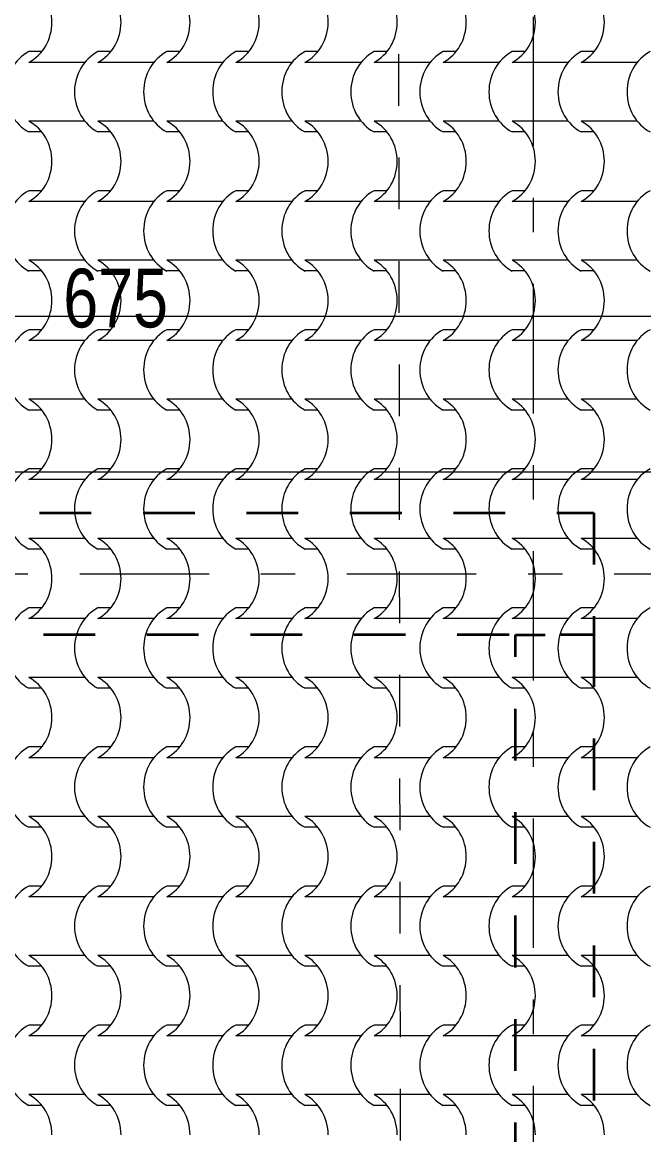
# Model space of a CAD drawing. Header units: millimetres. Extents: x -440 to 2671, y 0 to 297.
# Drawn here: x -303.25 to -277.82, y 137.05 to 182.57 of the extents above; entities that cross this region are included whole.
import ezdxf

# ---------------------------------------------------------------- set-up
doc = ezdxf.new("R2010")
doc.units = ezdxf.units.MM
doc.header["$MEASUREMENT"] = 0
doc.set_wipeout_variables(frame=1)
for name, pattern in [('- Двойно прекъснати линии', [10.936111, 5.291667, -2.116667, 1.411111, -2.116667]), ('- Прекъснати линия', [4.233333, 2.116667, -2.116667]), ('Wipeout_Contour', [1000, 0, -1000])]:
    doc.linetypes.add(name, pattern=pattern)
for name, color, linetype, lineweight, true_color in [('1', 7, 'Continuous', 13, 0x2b2b2b), ('65', 7, 'Continuous', 20, 0x4e4e4e), ('85', 7, 'Continuous', 20, 0x404040)]:
    doc.layers.add(name, color=color, linetype=linetype, lineweight=lineweight, true_color=true_color)
doc.layers.add('102', color=254, linetype='Continuous', lineweight=15)
doc.layers.add('41', color=7, linetype='Continuous', lineweight=35)
doc.styles.add('GENERATED_STYLE_6', font='GOTHIC.TTF')

# ---------------------------------------------------------------- blocks, each defined once
blk = doc.blocks.new('*X44')
at = {"layer": '102', "color": 254, "linetype": 'Continuous', "lineweight": 15}
for p, q in [((137.736, 181.364), (137.21, 181.364)), ((140.562, 181.364), (140.035, 181.364)), ((143.387, 181.364), (142.86, 181.364)), ((146.212, 181.364), (145.686, 181.364)), ((149.038, 181.364), (148.511, 181.364)), ((151.863, 181.364), (151.337, 181.364)), ((154.689, 181.364), (154.162, 181.364)), ((157.514, 181.364), (156.987, 181.364)), ((160.339, 181.364), (159.813, 181.364)), ((138.355, 180.924), (137.21, 180.924)), ((139.501, 180.924), (138.355, 180.924)), ((141.181, 180.924), (140.035, 180.924)), ((142.327, 180.924), (141.181, 180.924)), ((144.006, 180.924), (142.86, 180.924)), ((145.152, 180.924), (144.006, 180.924)), ((146.832, 180.924), (145.686, 180.924)), ((147.977, 180.924), (146.832, 180.924)), ((149.657, 180.924), (148.511, 180.924)), ((150.803, 180.924), (149.657, 180.924)), ((152.482, 180.924), (151.337, 180.924)), ((153.628, 180.924), (152.482, 180.924)), ((155.308, 180.924), (154.162, 180.924)), ((156.454, 180.924), (155.308, 180.924)), ((158.133, 180.924), (156.987, 180.924)), ((159.279, 180.924), (158.133, 180.924)), ((160.959, 180.924), (159.813, 180.924)), ((162.104, 180.924), (160.959, 180.924)), ((138.355, 178.519), (137.21, 178.519)), ((139.501, 178.519), (138.355, 178.519)), ((141.181, 178.519), (140.035, 178.519)), ((142.327, 178.519), (141.181, 178.519)), ((144.006, 178.519), (142.86, 178.519)), ((145.152, 178.519), (144.006, 178.519)), ((146.832, 178.519), (145.686, 178.519)), ((147.977, 178.519), (146.832, 178.519)), ((149.657, 178.519), (148.511, 178.519)), ((150.803, 178.519), (149.657, 178.519)), ((152.482, 178.519), (151.337, 178.519)), ((153.628, 178.519), (152.482, 178.519)), ((155.308, 178.519), (154.162, 178.519)), ((156.454, 178.519), (155.308, 178.519)), ((158.133, 178.519), (156.987, 178.519)), ((159.279, 178.519), (158.133, 178.519)), ((160.959, 178.519), (159.813, 178.519)), ((162.104, 178.519), (160.959, 178.519)), ((137.736, 178.079), (137.21, 178.079)), ((140.562, 178.079), (140.035, 178.079)), ((143.387, 178.079), (142.86, 178.079)), ((146.212, 178.079), (145.686, 178.079)), ((149.038, 178.079), (148.511, 178.079)), ((151.863, 178.079), (151.337, 178.079)), ((154.689, 178.079), (154.162, 178.079)), ((157.514, 178.079), (156.987, 178.079)), ((160.339, 178.079), (159.813, 178.079)), ((137.736, 175.675), (137.21, 175.675)), ((140.562, 175.675), (140.035, 175.675)), ((143.387, 175.675), (142.86, 175.675)), ((146.212, 175.675), (145.686, 175.675)), ((149.038, 175.675), (148.511, 175.675)), ((151.863, 175.675), (151.337, 175.675)), ((154.689, 175.675), (154.162, 175.675)), ((157.514, 175.675), (156.987, 175.675)), ((160.339, 175.675), (159.813, 175.675)), ((138.355, 175.235), (137.21, 175.235)), ((139.501, 175.235), (138.355, 175.235)), ((141.181, 175.235), (140.035, 175.235)), ((142.327, 175.235), (141.181, 175.235)), ((144.006, 175.235), (142.86, 175.235)), ((145.152, 175.235), (144.006, 175.235)), ((146.832, 175.235), (145.686, 175.235)), ((147.977, 175.235), (146.832, 175.235)), ((149.657, 175.235), (148.511, 175.235)), ((150.803, 175.235), (149.657, 175.235)), ((152.482, 175.235), (151.337, 175.235)), ((153.628, 175.235), (152.482, 175.235)), ((155.308, 175.235), (154.162, 175.235)), ((156.454, 175.235), (155.308, 175.235)), ((158.133, 175.235), (156.987, 175.235)), ((159.279, 175.235), (158.133, 175.235)), ((160.959, 175.235), (159.813, 175.235)), ((162.104, 175.235), (160.959, 175.235)), ((138.355, 172.83), (137.21, 172.83)), ((139.501, 172.83), (138.355, 172.83)), ((141.181, 172.83), (140.035, 172.83)), ((142.327, 172.83), (141.181, 172.83)), ((144.006, 172.83), (142.86, 172.83)), ((145.152, 172.83), (144.006, 172.83)), ((146.832, 172.83), (145.686, 172.83)), ((147.977, 172.83), (146.832, 172.83)), ((149.657, 172.83), (148.511, 172.83)), ((150.803, 172.83), (149.657, 172.83)), ((152.482, 172.83), (151.337, 172.83)), ((153.628, 172.83), (152.482, 172.83)), ((155.308, 172.83), (154.162, 172.83)), ((156.454, 172.83), (155.308, 172.83)), ((158.133, 172.83), (156.987, 172.83)), ((159.279, 172.83), (158.133, 172.83)), ((160.959, 172.83), (159.813, 172.83)), ((162.104, 172.83), (160.959, 172.83)), ((137.736, 172.39), (137.21, 172.39)), ((140.562, 172.39), (140.035, 172.39)), ((143.387, 172.39), (142.86, 172.39)), ((146.212, 172.39), (145.686, 172.39)), ((149.038, 172.39), (148.511, 172.39)), ((151.863, 172.39), (151.337, 172.39)), ((154.689, 172.39), (154.162, 172.39)), ((157.514, 172.39), (156.987, 172.39)), ((160.339, 172.39), (159.813, 172.39)), ((137.736, 169.985), (137.21, 169.985)), ((140.562, 169.985), (140.035, 169.985)), ((143.387, 169.985), (142.86, 169.985)), ((146.212, 169.985), (145.686, 169.985)), ((149.038, 169.985), (148.511, 169.985)), ((151.863, 169.985), (151.337, 169.985)), ((154.689, 169.985), (154.162, 169.985)), ((157.514, 169.985), (156.987, 169.985)), ((160.339, 169.985), (159.813, 169.985)), ((138.355, 169.545), (137.21, 169.545)), ((139.501, 169.545), (138.355, 169.545)), ((141.181, 169.545), (140.035, 169.545)), ((142.327, 169.545), (141.181, 169.545)), ((144.006, 169.545), (142.86, 169.545)), ((145.152, 169.545), (144.006, 169.545)), ((146.832, 169.545), (145.686, 169.545)), ((147.977, 169.545), (146.832, 169.545)), ((149.657, 169.545), (148.511, 169.545)), ((150.803, 169.545), (149.657, 169.545)), ((152.482, 169.545), (151.337, 169.545)), ((153.628, 169.545), (152.482, 169.545)), ((155.308, 169.545), (154.162, 169.545)), ((156.454, 169.545), (155.308, 169.545)), ((158.133, 169.545), (156.987, 169.545)), ((159.279, 169.545), (158.133, 169.545)), ((160.959, 169.545), (159.813, 169.545)), ((162.104, 169.545), (160.959, 169.545)), ((138.355, 167.14), (137.21, 167.14)), ((139.501, 167.14), (138.355, 167.14)), ((141.181, 167.14), (140.035, 167.14)), ((142.327, 167.14), (141.181, 167.14)), ((144.006, 167.14), (142.86, 167.14)), ((145.152, 167.14), (144.006, 167.14)), ((146.832, 167.14), (145.686, 167.14)), ((147.977, 167.14), (146.832, 167.14)), ((149.657, 167.14), (148.511, 167.14)), ((150.803, 167.14), (149.657, 167.14)), ((152.482, 167.14), (151.337, 167.14)), ((153.628, 167.14), (152.482, 167.14)), ((155.308, 167.14), (154.162, 167.14)), ((156.454, 167.14), (155.308, 167.14)), ((158.133, 167.14), (156.987, 167.14)), ((159.279, 167.14), (158.133, 167.14)), ((160.959, 167.14), (159.813, 167.14)), ((162.104, 167.14), (160.959, 167.14)), ((137.736, 166.7), (137.21, 166.7)), ((140.562, 166.7), (140.035, 166.7)), ((143.387, 166.7), (142.86, 166.7)), ((146.212, 166.7), (145.686, 166.7)), ((149.038, 166.7), (148.511, 166.7)), ((151.863, 166.7), (151.337, 166.7)), ((154.689, 166.7), (154.162, 166.7)), ((157.514, 166.7), (156.987, 166.7)), ((160.339, 166.7), (159.813, 166.7)), ((137.736, 164.295), (137.21, 164.295)), ((140.562, 164.295), (140.035, 164.295)), ((143.387, 164.295), (142.86, 164.295)), ((146.212, 164.295), (145.686, 164.295)), ((149.038, 164.295), (148.511, 164.295)), ((151.863, 164.295), (151.337, 164.295)), ((154.689, 164.295), (154.162, 164.295)), ((157.514, 164.295), (156.987, 164.295)), ((160.339, 164.295), (159.813, 164.295)), ((138.355, 163.855), (137.21, 163.855)), ((139.501, 163.855), (138.355, 163.855)), ((141.181, 163.855), (140.035, 163.855)), ((142.327, 163.855), (141.181, 163.855)), ((144.006, 163.855), (142.86, 163.855)), ((145.152, 163.855), (144.006, 163.855)), ((146.832, 163.855), (145.686, 163.855)), ((147.977, 163.855), (146.832, 163.855)), ((149.657, 163.855), (148.511, 163.855)), ((150.803, 163.855), (149.657, 163.855)), ((152.482, 163.855), (151.337, 163.855)), ((153.628, 163.855), (152.482, 163.855)), ((155.308, 163.855), (154.162, 163.855)), ((156.454, 163.855), (155.308, 163.855)), ((158.133, 163.855), (156.987, 163.855)), ((159.279, 163.855), (158.133, 163.855)), ((160.959, 163.855), (159.813, 163.855)), ((162.104, 163.855), (160.959, 163.855)), ((138.355, 161.451), (137.21, 161.451)), ((139.501, 161.451), (138.355, 161.451)), ((141.181, 161.451), (140.035, 161.451)), ((142.327, 161.451), (141.181, 161.451)), ((144.006, 161.451), (142.86, 161.451)), ((145.152, 161.451), (144.006, 161.451)), ((146.832, 161.451), (145.686, 161.451)), ((147.977, 161.451), (146.832, 161.451)), ((149.657, 161.451), (148.511, 161.451)), ((150.803, 161.451), (149.657, 161.451)), ((152.482, 161.451), (151.337, 161.451)), ((153.628, 161.451), (152.482, 161.451)), ((155.308, 161.451), (154.162, 161.451)), ((156.454, 161.451), (155.308, 161.451)), ((158.133, 161.451), (156.987, 161.451)), ((159.279, 161.451), (158.133, 161.451)), ((160.959, 161.451), (159.813, 161.451)), ((162.104, 161.451), (160.959, 161.451)), ((137.736, 161.011), (137.21, 161.011)), ((140.562, 161.011), (140.035, 161.011)), ((143.387, 161.011), (142.86, 161.011)), ((146.212, 161.011), (145.686, 161.011)), ((149.038, 161.011), (148.511, 161.011)), ((151.863, 161.011), (151.337, 161.011)), ((154.689, 161.011), (154.162, 161.011)), ((157.514, 161.011), (156.987, 161.011)), ((160.339, 161.011), (159.813, 161.011)), ((137.736, 158.606), (137.21, 158.606)), ((140.562, 158.606), (140.035, 158.606)), ((143.387, 158.606), (142.86, 158.606)), ((146.212, 158.606), (145.686, 158.606)), ((149.038, 158.606), (148.511, 158.606)), ((151.863, 158.606), (151.337, 158.606)), ((154.689, 158.606), (154.162, 158.606)), ((157.514, 158.606), (156.987, 158.606)), ((160.339, 158.606), (159.813, 158.606)), ((138.355, 158.166), (137.21, 158.166)), ((139.501, 158.166), (138.355, 158.166)), ((141.181, 158.166), (140.035, 158.166)), ((142.327, 158.166), (141.181, 158.166)), ((144.006, 158.166), (142.86, 158.166)), ((145.152, 158.166), (144.006, 158.166)), ((146.832, 158.166), (145.686, 158.166)), ((147.977, 158.166), (146.832, 158.166)), ((149.657, 158.166), (148.511, 158.166)), ((150.803, 158.166), (149.657, 158.166)), ((152.482, 158.166), (151.337, 158.166)), ((153.628, 158.166), (152.482, 158.166)), ((155.308, 158.166), (154.162, 158.166)), ((156.454, 158.166), (155.308, 158.166)), ((158.133, 158.166), (156.987, 158.166)), ((159.279, 158.166), (158.133, 158.166)), ((160.959, 158.166), (159.813, 158.166)), ((162.104, 158.166), (160.959, 158.166)), ((138.355, 155.761), (137.21, 155.761)), ((139.501, 155.761), (138.355, 155.761)), ((141.181, 155.761), (140.035, 155.761)), ((142.327, 155.761), (141.181, 155.761)), ((144.006, 155.761), (142.86, 155.761)), ((145.152, 155.761), (144.006, 155.761)), ((146.832, 155.761), (145.686, 155.761)), ((147.977, 155.761), (146.832, 155.761)), ((149.657, 155.761), (148.511, 155.761)), ((150.803, 155.761), (149.657, 155.761)), ((152.482, 155.761), (151.337, 155.761)), ((153.628, 155.761), (152.482, 155.761)), ((155.308, 155.761), (154.162, 155.761)), ((156.454, 155.761), (155.308, 155.761)), ((158.133, 155.761), (156.987, 155.761)), ((159.279, 155.761), (158.133, 155.761)), ((160.959, 155.761), (159.813, 155.761)), ((162.104, 155.761), (160.959, 155.761)), ((137.736, 155.321), (137.21, 155.321)), ((140.562, 155.321), (140.035, 155.321)), ((143.387, 155.321), (142.86, 155.321)), ((146.212, 155.321), (145.686, 155.321)), ((149.038, 155.321), (148.511, 155.321)), ((151.863, 155.321), (151.337, 155.321)), ((154.689, 155.321), (154.162, 155.321)), ((157.514, 155.321), (156.987, 155.321)), ((160.339, 155.321), (159.813, 155.321)), ((137.736, 152.916), (137.21, 152.916)), ((140.562, 152.916), (140.035, 152.916)), ((143.387, 152.916), (142.86, 152.916)), ((146.212, 152.916), (145.686, 152.916)), ((149.038, 152.916), (148.511, 152.916)), ((151.863, 152.916), (151.337, 152.916)), ((154.689, 152.916), (154.162, 152.916)), ((157.514, 152.916), (156.987, 152.916)), ((160.339, 152.916), (159.813, 152.916)), ((138.355, 152.476), (137.21, 152.476)), ((139.501, 152.476), (138.355, 152.476)), ((141.181, 152.476), (140.035, 152.476)), ((142.327, 152.476), (141.181, 152.476)), ((144.006, 152.476), (142.86, 152.476)), ((145.152, 152.476), (144.006, 152.476)), ((146.832, 152.476), (145.686, 152.476)), ((147.977, 152.476), (146.832, 152.476)), ((149.657, 152.476), (148.511, 152.476)), ((150.803, 152.476), (149.657, 152.476)), ((152.482, 152.476), (151.337, 152.476)), ((153.628, 152.476), (152.482, 152.476)), ((155.308, 152.476), (154.162, 152.476)), ((156.454, 152.476), (155.308, 152.476)), ((158.133, 152.476), (156.987, 152.476)), ((159.279, 152.476), (158.133, 152.476)), ((160.959, 152.476), (159.813, 152.476)), ((162.104, 152.476), (160.959, 152.476)), ((138.355, 150.071), (137.21, 150.071)), ((139.501, 150.071), (138.355, 150.071)), ((141.181, 150.071), (140.035, 150.071)), ((142.327, 150.071), (141.181, 150.071)), ((144.006, 150.071), (142.86, 150.071)), ((145.152, 150.071), (144.006, 150.071)), ((146.832, 150.071), (145.686, 150.071)), ((147.977, 150.071), (146.832, 150.071)), ((149.657, 150.071), (148.511, 150.071)), ((150.803, 150.071), (149.657, 150.071)), ((152.482, 150.071), (151.337, 150.071)), ((153.628, 150.071), (152.482, 150.071)), ((155.308, 150.071), (154.162, 150.071)), ((156.454, 150.071), (155.308, 150.071)), ((158.133, 150.071), (156.987, 150.071)), ((159.279, 150.071), (158.133, 150.071)), ((160.959, 150.071), (159.813, 150.071)), ((162.104, 150.071), (160.959, 150.071)), ((137.736, 149.631), (137.21, 149.631)), ((140.562, 149.631), (140.035, 149.631)), ((143.387, 149.631), (142.86, 149.631)), ((146.212, 149.631), (145.686, 149.631)), ((149.038, 149.631), (148.511, 149.631)), ((151.863, 149.631), (151.337, 149.631)), ((154.689, 149.631), (154.162, 149.631)), ((157.514, 149.631), (156.987, 149.631)), ((160.339, 149.631), (159.813, 149.631)), ((137.736, 147.227), (137.21, 147.227)), ((140.562, 147.227), (140.035, 147.227)), ((143.387, 147.227), (142.86, 147.227)), ((146.212, 147.227), (145.686, 147.227)), ((149.038, 147.227), (148.511, 147.227)), ((151.863, 147.227), (151.337, 147.227)), ((154.689, 147.227), (154.162, 147.227)), ((157.514, 147.227), (156.987, 147.227)), ((160.339, 147.227), (159.813, 147.227)), ((138.355, 146.787), (137.21, 146.787)), ((139.501, 146.787), (138.355, 146.787)), ((141.181, 146.787), (140.035, 146.787)), ((142.327, 146.787), (141.181, 146.787)), ((144.006, 146.787), (142.86, 146.787)), ((145.152, 146.787), (144.006, 146.787)), ((146.832, 146.787), (145.686, 146.787)), ((147.977, 146.787), (146.832, 146.787)), ((149.657, 146.787), (148.511, 146.787)), ((150.803, 146.787), (149.657, 146.787)), ((152.482, 146.787), (151.337, 146.787)), ((153.628, 146.787), (152.482, 146.787)), ((155.308, 146.787), (154.162, 146.787)), ((156.454, 146.787), (155.308, 146.787)), ((158.133, 146.787), (156.987, 146.787)), ((159.279, 146.787), (158.133, 146.787)), ((160.959, 146.787), (159.813, 146.787)), ((162.104, 146.787), (160.959, 146.787)), ((138.355, 144.382), (137.21, 144.382)), ((139.501, 144.382), (138.355, 144.382)), ((141.181, 144.382), (140.035, 144.382)), ((142.327, 144.382), (141.181, 144.382)), ((144.006, 144.382), (142.86, 144.382)), ((145.152, 144.382), (144.006, 144.382)), ((146.832, 144.382), (145.686, 144.382)), ((147.977, 144.382), (146.832, 144.382)), ((149.657, 144.382), (148.511, 144.382)), ((150.803, 144.382), (149.657, 144.382)), ((152.482, 144.382), (151.337, 144.382)), ((153.628, 144.382), (152.482, 144.382)), ((155.308, 144.382), (154.162, 144.382)), ((156.454, 144.382), (155.308, 144.382)), ((158.133, 144.382), (156.987, 144.382)), ((159.279, 144.382), (158.133, 144.382)), ((160.959, 144.382), (159.813, 144.382)), ((162.104, 144.382), (160.959, 144.382)), ((137.736, 143.942), (137.21, 143.942)), ((140.562, 143.942), (140.035, 143.942)), ((143.387, 143.942), (142.86, 143.942)), ((146.212, 143.942), (145.686, 143.942)), ((149.038, 143.942), (148.511, 143.942)), ((151.863, 143.942), (151.337, 143.942)), ((154.689, 143.942), (154.162, 143.942)), ((157.514, 143.942), (156.987, 143.942)), ((160.339, 143.942), (159.813, 143.942)), ((137.736, 141.537), (137.21, 141.537)), ((140.562, 141.537), (140.035, 141.537)), ((143.387, 141.537), (142.86, 141.537)), ((146.212, 141.537), (145.686, 141.537)), ((149.038, 141.537), (148.511, 141.537)), ((151.863, 141.537), (151.337, 141.537)), ((154.689, 141.537), (154.162, 141.537)), ((157.514, 141.537), (156.987, 141.537)), ((160.339, 141.537), (159.813, 141.537)), ((138.355, 141.097), (137.21, 141.097)), ((139.501, 141.097), (138.355, 141.097)), ((141.181, 141.097), (140.035, 141.097)), ((142.327, 141.097), (141.181, 141.097)), ((144.006, 141.097), (142.86, 141.097)), ((145.152, 141.097), (144.006, 141.097)), ((146.832, 141.097), (145.686, 141.097)), ((147.977, 141.097), (146.832, 141.097)), ((149.657, 141.097), (148.511, 141.097)), ((150.803, 141.097), (149.657, 141.097)), ((152.482, 141.097), (151.337, 141.097)), ((153.628, 141.097), (152.482, 141.097)), ((155.308, 141.097), (154.162, 141.097)), ((156.454, 141.097), (155.308, 141.097)), ((158.133, 141.097), (156.987, 141.097)), ((159.279, 141.097), (158.133, 141.097)), ((160.959, 141.097), (159.813, 141.097)), ((162.104, 141.097), (160.959, 141.097)), ((138.355, 138.692), (137.21, 138.692)), ((139.501, 138.692), (138.355, 138.692)), ((141.181, 138.692), (140.035, 138.692)), ((142.327, 138.692), (141.181, 138.692)), ((144.006, 138.692), (142.86, 138.692)), ((145.152, 138.692), (144.006, 138.692)), ((146.832, 138.692), (145.686, 138.692)), ((147.977, 138.692), (146.832, 138.692)), ((149.657, 138.692), (148.511, 138.692)), ((150.803, 138.692), (149.657, 138.692)), ((152.482, 138.692), (151.337, 138.692)), ((153.628, 138.692), (152.482, 138.692)), ((155.308, 138.692), (154.162, 138.692)), ((156.454, 138.692), (155.308, 138.692)), ((158.133, 138.692), (156.987, 138.692)), ((159.279, 138.692), (158.133, 138.692)), ((160.959, 138.692), (159.813, 138.692)), ((162.104, 138.692), (160.959, 138.692)), ((137.736, 138.252), (137.21, 138.252)), ((140.562, 138.252), (140.035, 138.252)), ((143.387, 138.252), (142.86, 138.252)), ((146.212, 138.252), (145.686, 138.252)), ((149.038, 138.252), (148.511, 138.252)), ((151.863, 138.252), (151.337, 138.252)), ((154.689, 138.252), (154.162, 138.252)), ((157.514, 138.252), (156.987, 138.252)), ((160.339, 138.252), (159.813, 138.252))]:
    blk.add_line(p, q, dxfattribs=at)
for centre, major_axis, start_param, end_param in [((136.421, 182.561), (0, 1.849), 4.715365, 5.812147), ((139.246, 182.561), (0, 1.849), 4.715365, 5.812147), ((142.072, 182.561), (0, 1.849), 4.715365, 5.812147), ((144.897, 182.561), (0, 1.849), 4.715365, 5.812147), ((147.722, 182.561), (0, 1.849), 4.715365, 5.812147), ((150.548, 182.561), (0, 1.849), 4.715365, 5.812147), ((153.373, 182.561), (0, 1.849), 4.715365, 5.812147), ((156.199, 182.561), (0, 1.849), 4.715365, 5.812147), ((159.024, 182.561), (0, 1.849), 4.715365, 5.812147), ((136.421, 182.572), (0, 1.849), 3.612631, 4.709413), ((139.246, 182.572), (0, 1.849), 3.612631, 4.709413), ((142.072, 182.572), (0, 1.849), 3.612631, 4.709413), ((144.897, 182.572), (0, 1.849), 3.612631, 4.709413), ((147.722, 182.572), (0, 1.849), 3.612631, 4.709413), ((150.548, 182.572), (0, 1.849), 3.612631, 4.709413), ((153.373, 182.572), (0, 1.849), 3.612631, 4.709413), ((156.199, 182.572), (0, 1.849), 3.612631, 4.709413), ((159.024, 182.572), (0, 1.849), 3.612631, 4.709413), ((137.986, 179.722), (0, 1.839), 0.466079, 2.675513), ((140.811, 179.722), (0, 1.839), 0.466079, 2.675513), ((143.637, 179.722), (0, 1.839), 0.466079, 2.675513), ((146.462, 179.722), (0, 1.839), 0.466079, 2.675513), ((149.288, 179.722), (0, 1.839), 0.466079, 2.675513), ((152.113, 179.722), (0, 1.839), 0.466079, 2.675513), ((154.938, 179.722), (0, 1.839), 0.466079, 2.675513), ((157.764, 179.722), (0, 1.839), 0.466079, 2.675513), ((160.589, 179.722), (0, 1.839), 0.466079, 2.675513), ((163.414, 179.722), (0, 1.839), 0.466079, 2.675513), ((136.421, 176.872), (0, 1.849), 4.715365, 5.812147), ((139.246, 176.872), (0, 1.849), 4.715365, 5.812147), ((142.072, 176.872), (0, 1.849), 4.715365, 5.812147), ((144.897, 176.872), (0, 1.849), 4.715365, 5.812147), ((147.722, 176.872), (0, 1.849), 4.715365, 5.812147), ((150.548, 176.872), (0, 1.849), 4.715365, 5.812147), ((153.373, 176.872), (0, 1.849), 4.715365, 5.812147), ((156.199, 176.872), (0, 1.849), 4.715365, 5.812147), ((159.024, 176.872), (0, 1.849), 4.715365, 5.812147), ((136.421, 176.883), (0, 1.849), 3.612631, 4.709413), ((139.246, 176.883), (0, 1.849), 3.612631, 4.709413), ((142.072, 176.883), (0, 1.849), 3.612631, 4.709413), ((144.897, 176.883), (0, 1.849), 3.612631, 4.709413), ((147.722, 176.883), (0, 1.849), 3.612631, 4.709413), ((150.548, 176.883), (0, 1.849), 3.612631, 4.709413), ((153.373, 176.883), (0, 1.849), 3.612631, 4.709413), ((156.199, 176.883), (0, 1.849), 3.612631, 4.709413), ((159.024, 176.883), (0, 1.849), 3.612631, 4.709413), ((137.986, 174.032), (0, 1.839), 0.466079, 2.675513), ((140.811, 174.032), (0, 1.839), 0.466079, 2.675513), ((143.637, 174.032), (0, 1.839), 0.466079, 2.675513), ((146.462, 174.032), (0, 1.839), 0.466079, 2.675513), ((149.288, 174.032), (0, 1.839), 0.466079, 2.675513), ((152.113, 174.032), (0, 1.839), 0.466079, 2.675513), ((154.938, 174.032), (0, 1.839), 0.466079, 2.675513), ((157.764, 174.032), (0, 1.839), 0.466079, 2.675513), ((160.589, 174.032), (0, 1.839), 0.466079, 2.675513), ((163.414, 174.032), (0, 1.839), 0.466079, 2.675513), ((136.421, 171.182), (0, 1.849), 4.715365, 5.812147), ((139.246, 171.182), (0, 1.849), 4.715365, 5.812147), ((142.072, 171.182), (0, 1.849), 4.715365, 5.812147), ((144.897, 171.182), (0, 1.849), 4.715365, 5.812147), ((147.722, 171.182), (0, 1.849), 4.715365, 5.812147), ((150.548, 171.182), (0, 1.849), 4.715365, 5.812147), ((153.373, 171.182), (0, 1.849), 4.715365, 5.812147), ((156.199, 171.182), (0, 1.849), 4.715365, 5.812147), ((159.024, 171.182), (0, 1.849), 4.715365, 5.812147), ((136.421, 171.193), (0, 1.849), 3.612631, 4.709413), ((139.246, 171.193), (0, 1.849), 3.612631, 4.709413), ((142.072, 171.193), (0, 1.849), 3.612631, 4.709413), ((144.897, 171.193), (0, 1.849), 3.612631, 4.709413), ((147.722, 171.193), (0, 1.849), 3.612631, 4.709413), ((150.548, 171.193), (0, 1.849), 3.612631, 4.709413), ((153.373, 171.193), (0, 1.849), 3.612631, 4.709413), ((156.199, 171.193), (0, 1.849), 3.612631, 4.709413), ((159.024, 171.193), (0, 1.849), 3.612631, 4.709413), ((137.986, 168.343), (0, 1.839), 0.466079, 2.675513), ((140.811, 168.343), (0, 1.839), 0.466079, 2.675513), ((143.637, 168.343), (0, 1.839), 0.466079, 2.675513), ((146.462, 168.343), (0, 1.839), 0.466079, 2.675513), ((149.288, 168.343), (0, 1.839), 0.466079, 2.675513), ((152.113, 168.343), (0, 1.839), 0.466079, 2.675513), ((154.938, 168.343), (0, 1.839), 0.466079, 2.675513), ((157.764, 168.343), (0, 1.839), 0.466079, 2.675513), ((160.589, 168.343), (0, 1.839), 0.466079, 2.675513), ((163.414, 168.343), (0, 1.839), 0.466079, 2.675513), ((136.421, 165.492), (0, 1.849), 4.715365, 5.812147), ((139.246, 165.492), (0, 1.849), 4.715365, 5.812147), ((142.072, 165.492), (0, 1.849), 4.715365, 5.812147), ((144.897, 165.492), (0, 1.849), 4.715365, 5.812147), ((147.722, 165.492), (0, 1.849), 4.715365, 5.812147), ((150.548, 165.492), (0, 1.849), 4.715365, 5.812147), ((153.373, 165.492), (0, 1.849), 4.715365, 5.812147), ((156.199, 165.492), (0, 1.849), 4.715365, 5.812147), ((159.024, 165.492), (0, 1.849), 4.715365, 5.812147), ((136.421, 165.503), (0, 1.849), 3.612631, 4.709413), ((139.246, 165.503), (0, 1.849), 3.612631, 4.709413), ((142.072, 165.503), (0, 1.849), 3.612631, 4.709413), ((144.897, 165.503), (0, 1.849), 3.612631, 4.709413), ((147.722, 165.503), (0, 1.849), 3.612631, 4.709413), ((150.548, 165.503), (0, 1.849), 3.612631, 4.709413), ((153.373, 165.503), (0, 1.849), 3.612631, 4.709413), ((156.199, 165.503), (0, 1.849), 3.612631, 4.709413), ((159.024, 165.503), (0, 1.849), 3.612631, 4.709413), ((137.986, 162.653), (0, 1.839), 0.466079, 2.675513), ((140.811, 162.653), (0, 1.839), 0.466079, 2.675513), ((143.637, 162.653), (0, 1.839), 0.466079, 2.675513), ((146.462, 162.653), (0, 1.839), 0.466079, 2.675513), ((149.288, 162.653), (0, 1.839), 0.466079, 2.675513), ((152.113, 162.653), (0, 1.839), 0.466079, 2.675513), ((154.938, 162.653), (0, 1.839), 0.466079, 2.675513), ((157.764, 162.653), (0, 1.839), 0.466079, 2.675513), ((160.589, 162.653), (0, 1.839), 0.466079, 2.675513), ((163.414, 162.653), (0, 1.839), 0.466079, 2.675513), ((136.421, 159.803), (0, 1.849), 4.715365, 5.812147), ((139.246, 159.803), (0, 1.849), 4.715365, 5.812147), ((142.072, 159.803), (0, 1.849), 4.715365, 5.812147), ((144.897, 159.803), (0, 1.849), 4.715365, 5.812147), ((147.722, 159.803), (0, 1.849), 4.715365, 5.812147), ((150.548, 159.803), (0, 1.849), 4.715365, 5.812147), ((153.373, 159.803), (0, 1.849), 4.715365, 5.812147), ((156.199, 159.803), (0, 1.849), 4.715365, 5.812147), ((159.024, 159.803), (0, 1.849), 4.715365, 5.812147), ((136.421, 159.814), (0, 1.849), 3.612631, 4.709413), ((139.246, 159.814), (0, 1.849), 3.612631, 4.709413), ((142.072, 159.814), (0, 1.849), 3.612631, 4.709413), ((144.897, 159.814), (0, 1.849), 3.612631, 4.709413), ((147.722, 159.814), (0, 1.849), 3.612631, 4.709413), ((150.548, 159.814), (0, 1.849), 3.612631, 4.709413), ((153.373, 159.814), (0, 1.849), 3.612631, 4.709413), ((156.199, 159.814), (0, 1.849), 3.612631, 4.709413), ((159.024, 159.814), (0, 1.849), 3.612631, 4.709413), ((137.986, 156.963), (0, 1.839), 0.466079, 2.675513), ((140.811, 156.963), (0, 1.839), 0.466079, 2.675513), ((143.637, 156.963), (0, 1.839), 0.466079, 2.675513), ((146.462, 156.963), (0, 1.839), 0.466079, 2.675513), ((149.288, 156.963), (0, 1.839), 0.466079, 2.675513), ((152.113, 156.963), (0, 1.839), 0.466079, 2.675513), ((154.938, 156.963), (0, 1.839), 0.466079, 2.675513), ((157.764, 156.963), (0, 1.839), 0.466079, 2.675513), ((160.589, 156.963), (0, 1.839), 0.466079, 2.675513), ((163.414, 156.963), (0, 1.839), 0.466079, 2.675513), ((136.421, 154.113), (0, 1.849), 4.715365, 5.812147), ((139.246, 154.113), (0, 1.849), 4.715365, 5.812147), ((142.072, 154.113), (0, 1.849), 4.715365, 5.812147), ((144.897, 154.113), (0, 1.849), 4.715365, 5.812147), ((147.722, 154.113), (0, 1.849), 4.715365, 5.812147), ((150.548, 154.113), (0, 1.849), 4.715365, 5.812147), ((153.373, 154.113), (0, 1.849), 4.715365, 5.812147), ((156.199, 154.113), (0, 1.849), 4.715365, 5.812147), ((159.024, 154.113), (0, 1.849), 4.715365, 5.812147), ((136.421, 154.124), (0, 1.849), 3.612631, 4.709413), ((139.246, 154.124), (0, 1.849), 3.612631, 4.709413), ((142.072, 154.124), (0, 1.849), 3.612631, 4.709413), ((144.897, 154.124), (0, 1.849), 3.612631, 4.709413), ((147.722, 154.124), (0, 1.849), 3.612631, 4.709413), ((150.548, 154.124), (0, 1.849), 3.612631, 4.709413), ((153.373, 154.124), (0, 1.849), 3.612631, 4.709413), ((156.199, 154.124), (0, 1.849), 3.612631, 4.709413), ((159.024, 154.124), (0, 1.849), 3.612631, 4.709413), ((137.986, 151.274), (0, 1.839), 0.466079, 2.675513), ((140.811, 151.274), (0, 1.839), 0.466079, 2.675513), ((143.637, 151.274), (0, 1.839), 0.466079, 2.675513), ((146.462, 151.274), (0, 1.839), 0.466079, 2.675513), ((149.288, 151.274), (0, 1.839), 0.466079, 2.675513), ((152.113, 151.274), (0, 1.839), 0.466079, 2.675513), ((154.938, 151.274), (0, 1.839), 0.466079, 2.675513), ((157.764, 151.274), (0, 1.839), 0.466079, 2.675513), ((160.589, 151.274), (0, 1.839), 0.466079, 2.675513), ((163.414, 151.274), (0, 1.839), 0.466079, 2.675513), ((136.421, 148.424), (0, 1.849), 4.715365, 5.812147), ((139.246, 148.424), (0, 1.849), 4.715365, 5.812147), ((142.072, 148.424), (0, 1.849), 4.715365, 5.812147), ((144.897, 148.424), (0, 1.849), 4.715365, 5.812147), ((147.722, 148.424), (0, 1.849), 4.715365, 5.812147), ((150.548, 148.424), (0, 1.849), 4.715365, 5.812147), ((153.373, 148.424), (0, 1.849), 4.715365, 5.812147), ((156.199, 148.424), (0, 1.849), 4.715365, 5.812147), ((159.024, 148.424), (0, 1.849), 4.715365, 5.812147), ((136.421, 148.435), (0, 1.849), 3.612631, 4.709413), ((139.246, 148.435), (0, 1.849), 3.612631, 4.709413), ((142.072, 148.435), (0, 1.849), 3.612631, 4.709413), ((144.897, 148.435), (0, 1.849), 3.612631, 4.709413), ((147.722, 148.435), (0, 1.849), 3.612631, 4.709413), ((150.548, 148.435), (0, 1.849), 3.612631, 4.709413), ((153.373, 148.435), (0, 1.849), 3.612631, 4.709413), ((156.199, 148.435), (0, 1.849), 3.612631, 4.709413), ((159.024, 148.435), (0, 1.849), 3.612631, 4.709413), ((137.986, 145.584), (0, 1.839), 0.466079, 2.675513), ((140.811, 145.584), (0, 1.839), 0.466079, 2.675513), ((143.637, 145.584), (0, 1.839), 0.466079, 2.675513), ((146.462, 145.584), (0, 1.839), 0.466079, 2.675513), ((149.288, 145.584), (0, 1.839), 0.466079, 2.675513), ((152.113, 145.584), (0, 1.839), 0.466079, 2.675513), ((154.938, 145.584), (0, 1.839), 0.466079, 2.675513), ((157.764, 145.584), (0, 1.839), 0.466079, 2.675513), ((160.589, 145.584), (0, 1.839), 0.466079, 2.675513), ((163.414, 145.584), (0, 1.839), 0.466079, 2.675513), ((136.421, 142.734), (0, 1.849), 4.715365, 5.812147), ((139.246, 142.734), (0, 1.849), 4.715365, 5.812147), ((142.072, 142.734), (0, 1.849), 4.715365, 5.812147), ((144.897, 142.734), (0, 1.849), 4.715365, 5.812147), ((147.722, 142.734), (0, 1.849), 4.715365, 5.812147), ((150.548, 142.734), (0, 1.849), 4.715365, 5.812147), ((153.373, 142.734), (0, 1.849), 4.715365, 5.812147), ((156.199, 142.734), (0, 1.849), 4.715365, 5.812147), ((159.024, 142.734), (0, 1.849), 4.715365, 5.812147), ((136.421, 142.745), (0, 1.849), 3.612631, 4.709413), ((139.246, 142.745), (0, 1.849), 3.612631, 4.709413), ((142.072, 142.745), (0, 1.849), 3.612631, 4.709413), ((144.897, 142.745), (0, 1.849), 3.612631, 4.709413), ((147.722, 142.745), (0, 1.849), 3.612631, 4.709413), ((150.548, 142.745), (0, 1.849), 3.612631, 4.709413), ((153.373, 142.745), (0, 1.849), 3.612631, 4.709413), ((156.199, 142.745), (0, 1.849), 3.612631, 4.709413), ((159.024, 142.745), (0, 1.849), 3.612631, 4.709413), ((137.986, 139.895), (0, 1.839), 0.466079, 2.675513), ((140.811, 139.895), (0, 1.839), 0.466079, 2.675513), ((143.637, 139.895), (0, 1.839), 0.466079, 2.675513), ((146.462, 139.895), (0, 1.839), 0.466079, 2.675513), ((149.288, 139.895), (0, 1.839), 0.466079, 2.675513), ((152.113, 139.895), (0, 1.839), 0.466079, 2.675513), ((154.938, 139.895), (0, 1.839), 0.466079, 2.675513), ((157.764, 139.895), (0, 1.839), 0.466079, 2.675513), ((160.589, 139.895), (0, 1.839), 0.466079, 2.675513), ((163.414, 139.895), (0, 1.839), 0.466079, 2.675513), ((136.421, 137.044), (0, 1.849), 4.715365, 5.812147), ((139.246, 137.044), (0, 1.849), 4.715365, 5.812147), ((142.072, 137.044), (0, 1.849), 4.715365, 5.812147), ((144.897, 137.044), (0, 1.849), 4.715365, 5.812147), ((147.722, 137.044), (0, 1.849), 4.715365, 5.812147), ((150.548, 137.044), (0, 1.849), 4.715365, 5.812147), ((153.373, 137.044), (0, 1.849), 4.715365, 5.812147), ((156.199, 137.044), (0, 1.849), 4.715365, 5.812147), ((159.024, 137.044), (0, 1.849), 4.715365, 5.812147)]:
    blk.add_ellipse(centre, major_axis=major_axis, ratio=0.939693, start_param=start_param, end_param=end_param, dxfattribs=at)

msp = doc.modelspace()

# ---------------------------------------------------------------- wipeouts: each hides what was drawn before it
at = {"color": 254, "linetype": 'Wipeout_Contour', "lineweight": 0, "ltscale": 1131.990195}
msp.add_wipeout([(-366.817, 96.498), (-246.817, 96.498), (-231.817, 111.498), (-231.817, 234.498), (-366.817, 234.498)], dxfattribs=at)

# ---------------------------------------------------------------- next in the draw order: linework, layer by layer
at = {"layer": '1', "linetype": '- Двойно прекъснати линии', "lineweight": 13}
for p, q in [((-282.324, 90.013), (-282.324, 238.503)), ((-366.512, 159.998), (-72.802, 159.998))]:
    msp.add_line(p, q, dxfattribs=at)
at = {"layer": '41', "color": 7, "linetype": '- Прекъснати линия', "lineweight": 35, "flags": 128}
for points in [[(-279.863, 162.498), (-279.863, 157.498), (-351.817, 157.498), (-351.817, 162.498)], [(-279.863, 157.498), (-279.863, 101.498), (-283.063, 101.498), (-283.063, 157.498)]]:
    msp.add_lwpolyline(points, close=True, dxfattribs=at)
at = {"layer": '85', "linetype": '- Прекъснати линия', "lineweight": 20}
msp.add_line((-287.664, 69.08), (-287.964, 264.174), dxfattribs=at)
at = {"layer": '85', "linetype": 'Continuous', "lineweight": 20}
for p, q in [((-366.817, 170.547), (-231.817, 170.547)), ((-366.817, 164.175), (-80.817, 164.175))]:
    msp.add_line(p, q, dxfattribs=at)

# ---------------------------------------------------------------- next in the draw order: block references
at = {"layer": '65', "color": 251, "linetype": 'Continuous', "lineweight": 20, "true_color": 0x4e4e4e}
msp.add_blockref('*X44', (-440.188, 0), dxfattribs=at)

# ---------------------------------------------------------------- next in the draw order: texts
at = {"layer": '1', "linetype": 'Continuous', "lineweight": 13, "insert": (-301.567, 170.048), "char_height": 2.4, "attachment_point": 7, "style": 'GENERATED_STYLE_6'}
msp.add_mtext('\\A1;{\\W0.800000x;\\pql;\\fCentury Gothic|b0|i0|c0|p34;675}', dxfattribs=at)

doc.saveas('drawing.dxf')
